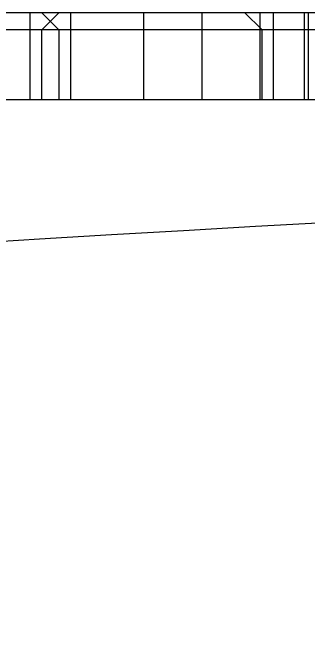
# Model space of a CAD drawing. Header units: inches. Extents: x -64 to 911, y 30 to 355.
# Drawn here: x 592.82 to 597.93, y 126.33 to 137.19 of the extents above; entities that cross this region are included whole.
import ezdxf

# ---------------------------------------------------------------- set-up
doc = ezdxf.new("R2010")
doc.units = ezdxf.units.IN
doc.layers.add('DEFAULT_2', color=8, linetype='Continuous')

msp = doc.modelspace()

# ---------------------------------------------------------------- linework, layer by layer
for p, q in [((515.06, 137.195), (833.356, 137.195)), ((595.091, 135.695), (595.091, 137.195)), ((596.091, 137.195), (596.091, 135.695)), ((597.091, 137.195), (597.091, 135.695)), ((515.06, 135.695), (833.356, 135.695))]:
    msp.add_line(p, q)
msp.add_arc((674.208, -1221.068), 1356.763, 83.263712, 96.736288)
at = {"layer": 'DEFAULT_2'}
for p, q in [((593.126, 135.695), (593.126, 137.195)), ((593.321, 137.195), (593.621, 136.895)), ((593.326, 136.895), (593.626, 137.195)), ((593.821, 137.195), (593.821, 135.695)), ((597.131, 136.895), (596.831, 137.195)), ((597.331, 135.695), (597.331, 137.195)), ((597.863, 135.695), (597.863, 137.195)), ((597.931, 137.195), (597.931, 135.695)), ((809.215, 136.895), (522.326, 136.895)), ((593.326, 135.695), (593.326, 136.895)), ((593.621, 136.895), (593.621, 135.695)), ((597.131, 135.695), (597.131, 136.895))]:
    msp.add_line(p, q, dxfattribs=at)

doc.saveas('drawing.dxf')
